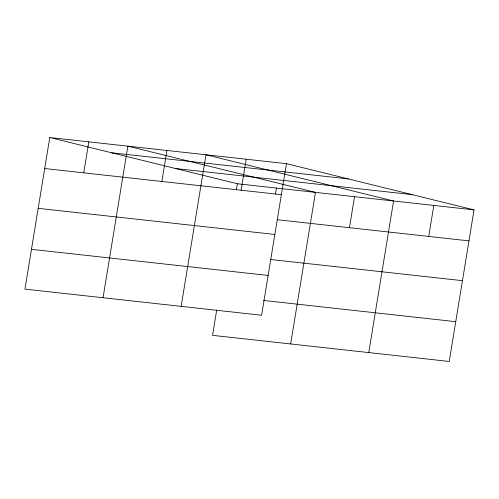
<?xml version="1.0" encoding="UTF-8"?>
<svg xmlns="http://www.w3.org/2000/svg" width="499" height="499" viewBox="0 0 499 499"><rect width="100%" height="100%" fill="white"/><g stroke="black" fill="none" stroke-linecap="round" stroke-linejoin="round"><path stroke-width="0.75" d="M49.775 137.537L24.95 289.121L261.626 315.243L286.445 163.66L49.775 137.537L237.374 183.757L474.05 209.879L449.225 361.463L212.555 335.34L216.691 310.091M83.745 172.847L88.822 141.847M103.05 297.741L127.875 146.157L315.48 192.377L290.655 343.961M161.851 181.468L166.928 150.467M181.156 306.361L205.975 154.777L393.58 200.997L368.761 352.581M236.389 189.807L237.374 183.757M241.136 190.219L246.213 159.218M275.436 194.117L276.427 188.067M349.456 227.687L354.527 196.687M428.741 236.439L433.818 205.438M111.682 152.788L348.358 178.91M175.467 168.506L412.143 194.622M44.698 168.537L281.367 194.66M277.475 219.747L468.973 240.88M38.18 208.333L274.855 234.455M270.963 259.536L462.454 280.669M31.468 249.332L268.138 275.448M263.478 300.448L455.743 321.668M286.445 163.66L474.05 209.879"/></g></svg>
